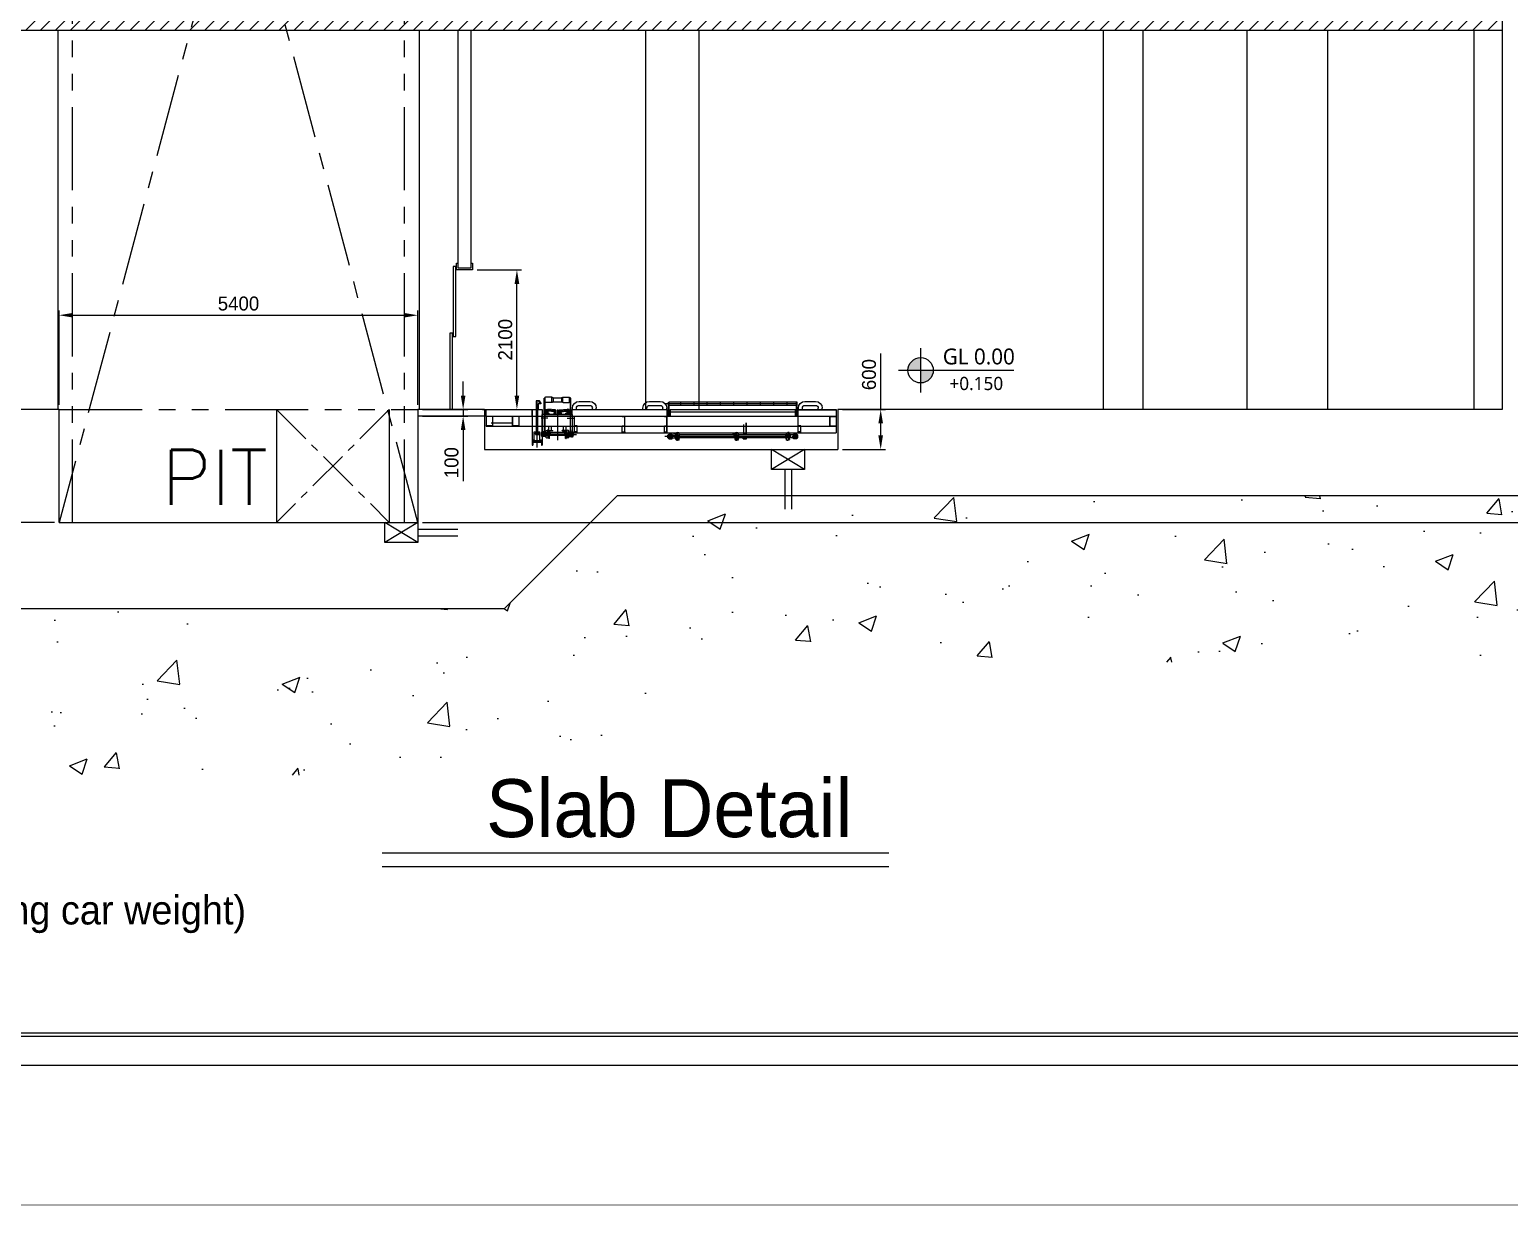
# Model space of a CAD drawing. Header units: millimetres. Extents: x -5 to 1510635, y -6 to 71285.
# Drawn here: x 1038173 to 1060441, y -4 to 17683 of the extents above; entities that cross this region are included whole.
import ezdxf
from ezdxf.enums import TextEntityAlignment as Align

# ---------------------------------------------------------------- set-up
doc = ezdxf.new("R2010")
doc.units = ezdxf.units.MM
doc.header["$LTSCALE"] = 1000
for name, pattern in [('CENTER', [2, 1.25, -0.25, 0.25, -0.25]), ('HIDDEN', [0.375, 0.25, -0.125]), ('PHANTOM', [2.5, 1.25, -0.25, 0.25, -0.25, 0.25, -0.25])]:
    doc.linetypes.add(name, pattern=pattern)
for name, color, linetype in [('1', 1, 'CENTER'), ('3', 3, 'Continuous'), ('A-SYM', 6, 'Continuous'), ('MP-1', 1, 'CENTER'), ('MP-2', 42, 'Continuous'), ('MP-4', 4, 'HIDDEN'), ('MP-5', 5, 'PHANTOM'), ('MP-7', 7, 'Continuous'), ('MP-8', 8, 'Continuous'), ('TEXT', 3, 'Continuous')]:
    doc.layers.add(name, color=color, linetype=linetype)
doc.styles.add('ROMANS', font='ROMANS.shx')
doc.styles.add('맑은고딕', font='malgun.ttf', dxfattribs={"height": 800})
doc.styles.add('울릉도L', font='')
doc.styles.get('울릉도L').set_extended_font_data('HYwulM')
doc.dimstyles.new('MPS2', dxfattribs={"dimscale": 100, "dimtxt": 3, "dimasz": 3, "dimexe": 1, "dimexo": 1, "dimgap": 1, "dimtad": 1, "dimzin": 12, "dimdsep": 46, "dimtxsty": 'Standard', "dimcen": 1, "dimclrd": 1, "dimclre": 1, "dimclrt": 7, "dimazin": 2, "dimtfac": 1, "dimtmove": 0, "dimatfit": 3, "dimfxl": 1, "dimarcsym": 0})

# ---------------------------------------------------------------- blocks, each defined once
blk = doc.blocks.new('Door 2500-2up_2')
at = {"layer": 'MP-2'}
blk.add_lwpolyline([(-258151, -48910), (-258151, -48980), (-258351, -48980), (-258351, -48910), (-258371, -48910), (-258371, -49010), (-258131, -49010), (-258131, -48910), (-258151, -48910)], dxfattribs=at)
for points in [[(-258081, -50010), (-258121, -50010), (-258121, -48960), (-258081, -48960)], [(-258031, -51110), (-258071, -51110), (-258071, -49960), (-258031, -49960)]]:
    blk.add_lwpolyline(points, close=True, dxfattribs=at)
blk = doc.blocks.new('DA16')
at = {"layer": '1', "color": 2, "linetype": 'Continuous'}
for p, q in [((15, 3), (-15, 3)), ((-15, 3), (-15, 0)), ((-13, 14), (-13, 4)), ((10, 21), (-10, 21)), ((10, 16), (-10, 16)), ((-8, 24), (-7, 25)), ((-8, 24), (-8, 21)), ((7, 25), (-7, 25)), ((8, 24), (7, 25)), ((8, 24), (8, 21)), ((13, 14), (13, 4)), ((15, 3), (15, 0))]:
    blk.add_line(p, q, dxfattribs=at)
at = {"layer": '1', "color": 1, "linetype": 'Continuous'}
for p, q in [((-8, 24), (8, 24)), ((-7, 25), (-7, 21)), ((7, 25), (7, 21))]:
    blk.add_line(p, q, dxfattribs=at)
at = {"layer": '1', "color": 2, "linetype": 'Continuous'}
for centre, radius, start, end in [((-10, 11), 4.53, 44.5548, 135.4452), ((-10, 19), 2, 90, 180), ((10, 11), 4.53, 44.5548, 135.4452), ((10, 19), 2, 0, 90)]:
    blk.add_arc(centre, radius, start, end, dxfattribs=at)
blk = doc.blocks.new('D12')
at = {"layer": '1', "color": 2, "linetype": 'Continuous'}
for p, q in [((12, 2), (-12, 2)), ((-12, 2), (-12, 0)), ((-10, 11), (-10, 4)), ((8, 12), (-8, 12)), ((-6, 15), (-5, 16)), ((-6, 15), (-6, 12)), ((5, 16), (-5, 16)), ((6, 15), (5, 16)), ((6, 15), (6, 12)), ((10, 11), (10, 4)), ((12, 2), (12, 0))]:
    blk.add_line(p, q, dxfattribs=at)
at = {"layer": '1', "color": 1, "linetype": 'Continuous'}
for p, q in [((-6, 15), (6, 15)), ((-5, 16), (-5, 12)), ((-5, 11), (-5, 4)), ((5, 16), (5, 12)), ((5, 11), (5, 4))]:
    blk.add_line(p, q, dxfattribs=at)
at = {"layer": '1', "color": 2, "linetype": 'Continuous'}
for centre, radius, start, end in [((-8, 9), 3.75, 46.7367, 133.2633), ((-8, 6), 3.75, 226.7367, 313.2633), ((0, -2), 14.6, 68.426, 111.574), ((0, 17), 14.6, 248.426, 291.574), ((8, 9), 3.75, 46.7367, 133.2633), ((8, 6), 3.75, 226.7367, 313.2633)]:
    blk.add_arc(centre, radius, start, end, dxfattribs=at)
blk = doc.blocks.new('CD-02-S-5200x2300-070616')
at = {"layer": 'MP-2'}
for p, q in [((-3865, 0), (-3865, 22)), ((-3805, 0), (-3805, 22)), ((-3605, 122), (-3765, 122)), ((-3605, 62), (-3765, 62)), ((-3565, 0), (-3565, 22)), ((-3505, 0), (-3505, 22)), ((-3485, -100), (-3485, 110)), ((-3485, 110), (-3475, 110)), ((-3485, 85), (-1505, 85)), ((-3475, 110), (-1560, 110)), ((-3475, -100), (-3475, 110)), ((-3475, 59), (-1560, 59)), ((-1575, 0), (-3460, 0)), ((-3460, -100), (-3460, 0)), ((-3330, 110), (-3330, 59)), ((-3130, 110), (-3130, 59)), ((-2930, 110), (-2930, 59)), ((-2730, 110), (-2730, 59)), ((-2530, 110), (-2530, 59)), ((-2330, 110), (-2330, 59)), ((-2130, 110), (-2130, 59)), ((-1930, 110), (-1930, 59)), ((-1730, 110), (-1730, 59)), ((-1575, 0), (-1575, -100)), ((-1550, 110), (-1560, 110)), ((-1560, -100), (-1560, 110)), ((-1550, -100), (-1550, 110)), ((-100, 0), (-1530, 0)), ((-1525, 0), (-1525, 22)), ((-1465, 0), (-1465, 22)), ((-1265, 122), (-1425, 122)), ((-1265, 62), (-1425, 62)), ((-1225, 0), (-1225, 22)), ((-1165, 0), (-1165, 22)), ((-465, 0), (-465, 22)), ((-405, 0), (-405, 22)), ((-205, 122), (-365, 122)), ((-205, 62), (-365, 62)), ((-165, 0), (-165, 22)), ((-105, 0), (-105, 22)), ((-80, -75), (-80, 170)), ((-70, 170), (-80, 170)), ((-70, 180), (-70, -100)), ((-63, 180), (-70, 180)), ((-63, 110), (-70, 110)), ((-63, 110), (-63, 180)), ((34, 185), (-58, 185)), ((34, 105), (-58, 105)), ((-57, 0), (-57, -55)), ((-57, 0), (-50, 0)), ((-50, -41), (-50, 0)), ((-47, 2), (-48, -20)), ((-47, 2), (-26, 4)), ((-26, 4), (-29, -26)), ((89, -5), (-26, 4)), ((37, 107), (37, 182)), ((52, 176), (39, 184)), ((39, 106), (52, 114)), ((183, 175), (57, 175)), ((57, 175), (57, 115)), ((183, 115), (57, 115)), ((120, 0), (120, -460)), ((151, -5), (266, 4)), ((183, 175), (183, 115)), ((188, 176), (201, 184)), ((201, 106), (188, 114)), ((203, 107), (203, 182)), ((206, 185), (298, 185)), ((206, 105), (298, 105)), ((287, 2), (266, 4)), ((266, 4), (269, -26)), ((287, 2), (288, -20)), ((297, 0), (290, 0)), ((290, -41), (290, 0)), ((297, 0), (297, -55)), ((303, 110), (303, 180)), ((303, 180), (310, 180)), ((303, 110), (310, 110)), ((310, 180), (310, -100)), ((310, 170), (320, 170)), ((320, -75), (320, 170)), ((350, 0), (350, -485)), ((500, 0), (350, 0)), ((368, 99), (392, 130)), ((371, 102), (391, 130)), ((371, 102), (371, 85)), ((371, 85), (409, 85)), ((390, 102), (406, 130)), ((390, 102), (390, 85)), ((391, 130), (441, 130)), ((409, 85), (409, 0)), ((414, -373), (414, 3)), ((425, -471), (425, 135)), ((425, -573), (425, 120)), ((436, -373), (436, 3)), ((441, 130), (441, 0)), ((500, 0), (500, -485)), ((1195, 0), (503, 0)), ((503, -100), (503, 0)), ((1195, -100), (1195, 0)), ((-3505, 0), (-4075, 0)), ((-4075, 0), (-4075, -100)), ((-3505, -3), (-4075, -3)), ((1195, -100), (-4075, -100)), ((-4075, -100), (-4075, -350)), ((-4072, -106), (-4072, -244)), ((-3981, -103), (-4069, -103)), ((-3978, -106), (-3978, -244)), ((-3975, -106), (-3975, -244)), ((-3540, -103), (-3540, -100)), ((-3540, -103), (-3506, -103)), ((-3503, -334), (-3503, -106)), ((-3500, -100), (-3500, 0)), ((-3500, -250), (-3500, -110)), ((-3460, -40), (-1575, -40)), ((-2718, -200), (-2718, -350)), ((-2713, -200), (-2713, -370)), ((-1530, -100), (-1530, 0)), ((-1530, -3), (-100, -3)), ((-1530, -250), (-1530, -110)), ((-1527, -334), (-1527, -106)), ((-1490, -103), (-1524, -103)), ((-1490, -103), (-1490, -100)), ((-895, -250), (-895, -110)), ((-892, -334), (-892, -106)), ((-855, -103), (-889, -103)), ((-855, -103), (-855, -100)), ((-175, -103), (-175, -100)), ((-175, -103), (-141, -103)), ((-138, -334), (-138, -106)), ((-135, -250), (-135, -110)), ((-25, -130), (-126, -130)), ((-108, -100), (-108, -75)), ((-70, -75), (-108, -75)), ((-108, -250), (-108, -100)), ((-100, -100), (-100, 0)), ((-75, -335), (-75, -75)), ((310, -70), (-70, -70)), ((310, -76), (-70, -76)), ((-70, -100), (-70, -250)), ((-67, -55), (-67, -70)), ((-67, -55), (-7, -55)), ((-58, -13), (-57, -3)), ((-50, -14), (-58, -13)), ((-49, -4), (-57, -3)), ((105, -21), (-57, -8)), ((-48, -14), (-50, -14)), ((-47, -4), (-49, -4)), ((-48, -20), (-29, -26)), ((-20, -48), (-44, -48)), ((87, -35), (-29, -26)), ((-17, -55), (-17, -51)), ((-7, -70), (-7, -55)), ((60, -66), (60, -70)), ((87, -63), (63, -63)), ((89, -5), (87, -35)), ((90, -32), (87, -35)), ((92, -8), (89, -5)), ((92, -8), (90, -32)), ((93, -25), (91, -25)), ((94, -15), (92, -15)), ((93, -12), (100, -12)), ((93, -12), (93, -56)), ((101, -26), (93, -25)), ((102, -16), (94, -15)), ((100, -70), (100, -12)), ((101, -26), (102, -16)), ((135, -21), (297, -8)), ((138, -16), (146, -15)), ((139, -26), (138, -16)), ((139, -26), (147, -25)), ((147, -12), (140, -12)), ((140, -70), (140, -12)), ((146, -15), (148, -15)), ((147, -12), (147, -56)), ((147, -25), (149, -25)), ((148, -8), (151, -5)), ((148, -8), (150, -32)), ((150, -32), (153, -35)), ((151, -5), (153, -35)), ((153, -35), (269, -26)), ((153, -63), (177, -63)), ((180, -66), (180, -70)), ((307, -55), (247, -55)), ((247, -70), (247, -55)), ((257, -55), (257, -51)), ((260, -48), (284, -48)), ((265, -130), (366, -130)), ((288, -20), (269, -26)), ((287, -4), (289, -4)), ((288, -14), (290, -14)), ((289, -4), (297, -3)), ((290, -14), (298, -13)), ((298, -13), (297, -3)), ((307, -55), (307, -70)), ((310, -75), (348, -75)), ((310, -100), (310, -250)), ((315, -335), (315, -75)), ((348, -100), (348, -75)), ((348, -250), (348, -100)), ((503, -3), (1195, -3)), ((700, -106), (700, -244)), ((703, -106), (703, -244)), ((706, -103), (794, -103)), ((797, -106), (797, -244)), ((800, -100), (800, -250)), ((1120, -200), (800, -200)), ((1095, -106), (1095, -244)), ((1098, -106), (1098, -244)), ((1101, -103), (1189, -103)), ((1192, -106), (1192, -244)), ((1195, -100), (1195, -250)), ((1195, -250), (-4075, -250)), ((-20, -350), (-4075, -350)), ((-3981, -247), (-4069, -247)), ((-3540, -340), (-3540, -247)), ((-3540, -247), (-3506, -247)), ((-3540, -337), (-3506, -337)), ((-3540, -340), (-3506, -340)), ((-3500, -334), (-3500, -250)), ((-3493, -383), (-3495, -385)), ((-3495, -426), (-3495, -385)), ((-3493, -428), (-3495, -426)), ((-3493, -383), (-3493, -428)), ((-3493, -383), (-3481, -383)), ((-3493, -428), (-3481, -428)), ((-3483, -398), (-3427, -398)), ((-3427, -412), (-3483, -412)), ((-3481, -440), (-3481, -370)), ((-3481, -370), (-3431, -370)), ((-3481, -383), (-3431, -383)), ((-3481, -428), (-3431, -428)), ((-3481, -440), (-3431, -440)), ((-3431, -440), (-3431, -370)), ((-3431, -383), (-3373, -383)), ((-3431, -428), (-3373, -428)), ((-3415, -354), (-3415, -350)), ((-3411, -358), (-3382, -358)), ((-3386, -415), (-3386, -395)), ((-3385, -392), (-3376, -392)), ((-3385, -398), (-3376, -398)), ((-3385, -412), (-3376, -412)), ((-3385, -418), (-3376, -418)), ((-3381, -405), (-1498, -405)), ((-3376, -390), (-3373, -390)), ((-3376, -420), (-3376, -390)), ((-3376, -420), (-3373, -420)), ((-3373, -446), (-3373, -367)), ((-3373, -383), (-3316, -383)), ((-3373, -428), (-3316, -428)), ((-3365, -348), (-3347, -348)), ((-3365, -463), (-3365, -348)), ((-3350, -390), (-3350, -362)), ((-3350, -385), (-3349, -385)), ((-3350, -420), (-3350, -448)), ((-3350, -425), (-3349, -425)), ((-3330, -349), (-3347, -348)), ((-3347, -423), (-3347, -387)), ((-3325, -456), (-3325, -354)), ((-3325, -372), (-3318, -372)), ((-3325, -438), (-3318, -438)), ((-3316, -374), (-3318, -372)), ((-3318, -438), (-3316, -436)), ((-3316, -436), (-3316, -374)), ((-3316, -383), (-2609, -383)), ((-3316, -428), (-2609, -428)), ((-2674, -370), (-2724, -370)), ((-2724, -383), (-2724, -370)), ((-2724, -440), (-2724, -428)), ((-2674, -440), (-2724, -440)), ((-2718, -350), (-2718, -370)), ((-2680, -224), (-2680, -350)), ((-2680, -350), (-2680, -370)), ((-2674, -383), (-2674, -370)), ((-2674, -440), (-2674, -428)), ((-2609, -374), (-2607, -372)), ((-2609, -436), (-2609, -374)), ((-2552, -383), (-2609, -383)), ((-2552, -428), (-2609, -428)), ((-2607, -438), (-2609, -436)), ((-2600, -372), (-2607, -372)), ((-2600, -438), (-2607, -438)), ((-2600, -456), (-2600, -354)), ((-2595, -349), (-2578, -348)), ((-2560, -348), (-2578, -348)), ((-2578, -423), (-2578, -387)), ((-2575, -385), (-2576, -385)), ((-2575, -425), (-2576, -425)), ((-2575, -390), (-2575, -362)), ((-2575, -420), (-2575, -448)), ((-2560, -463), (-2560, -348)), ((-2510, -350), (-2560, -350)), ((-2549, -397), (-2557, -397)), ((-2549, -413), (-2557, -413)), ((-2552, -446), (-2552, -369)), ((-2552, -383), (-1719, -383)), ((-2549, -390), (-2552, -390)), ((-2549, -420), (-2552, -420)), ((-2552, -428), (-1719, -428)), ((-2549, -420), (-2549, -390)), ((-2540, -392), (-2549, -392)), ((-2540, -398), (-2549, -398)), ((-2540, -412), (-2549, -412)), ((-2540, -418), (-2549, -418)), ((-2514, -358), (-2541, -358)), ((-2539, -415), (-2539, -395)), ((-2510, -354), (-2510, -350)), ((-1719, -374), (-1717, -372)), ((-1719, -436), (-1719, -374)), ((-1662, -383), (-1719, -383)), ((-1662, -428), (-1719, -428)), ((-1717, -438), (-1719, -436)), ((-1710, -372), (-1717, -372)), ((-1710, -438), (-1717, -438)), ((-1710, -456), (-1710, -354)), ((-1705, -349), (-1688, -348)), ((-1670, -348), (-1688, -348)), ((-1688, -423), (-1688, -387)), ((-1685, -385), (-1686, -385)), ((-1685, -425), (-1686, -425)), ((-1685, -390), (-1685, -362)), ((-1685, -420), (-1685, -448)), ((-1670, -463), (-1670, -348)), ((-1620, -350), (-1670, -350)), ((-1659, -397), (-1667, -397)), ((-1659, -413), (-1667, -413)), ((-1662, -446), (-1662, -369)), ((-1604, -383), (-1662, -383)), ((-1659, -390), (-1662, -390)), ((-1659, -420), (-1662, -420)), ((-1604, -428), (-1662, -428)), ((-1659, -420), (-1659, -390)), ((-1650, -392), (-1659, -392)), ((-1650, -398), (-1659, -398)), ((-1650, -412), (-1659, -412)), ((-1650, -418), (-1659, -418)), ((-1624, -358), (-1651, -358)), ((-1649, -415), (-1649, -395)), ((-1620, -354), (-1620, -350)), ((-1552, -398), (-1608, -398)), ((-1608, -412), (-1552, -412)), ((-1604, -440), (-1604, -370)), ((-1554, -370), (-1604, -370)), ((-1554, -383), (-1604, -383)), ((-1554, -428), (-1604, -428)), ((-1554, -440), (-1604, -440)), ((-1598, -350), (-1598, -370)), ((-1560, -350), (-1560, -370)), ((-1554, -440), (-1554, -370)), ((-1542, -383), (-1554, -383)), ((-1542, -428), (-1554, -428)), ((-1542, -383), (-1542, -428)), ((-1542, -383), (-1540, -385)), ((-1542, -428), (-1540, -426)), ((-1540, -426), (-1540, -385)), ((-1530, -334), (-1530, -250)), ((-1490, -247), (-1524, -247)), ((-1490, -337), (-1524, -337)), ((-1490, -340), (-1524, -340)), ((-1490, -340), (-1490, -247)), ((-895, -334), (-895, -250)), ((-855, -247), (-889, -247)), ((-855, -337), (-889, -337)), ((-855, -340), (-889, -340)), ((-855, -340), (-855, -247)), ((-175, -340), (-175, -247)), ((-175, -247), (-141, -247)), ((-175, -337), (-141, -337)), ((-175, -340), (-141, -340)), ((-66, -374), (-169, -374)), ((-135, -334), (-135, -250)), ((-128, -370), (366, -370)), ((-120, -349), (-118, -348)), ((-120, -390), (-120, -349)), ((-120, -390), (-118, -392)), ((-118, -348), (-118, -392)), ((-118, -348), (-114, -348)), ((-118, -392), (-114, -392)), ((-114, -405), (-114, -335)), ((-64, -335), (-114, -335)), ((-114, -348), (-64, -348)), ((-114, -392), (-64, -392)), ((-64, -405), (-114, -405)), ((-108, -335), (-108, -250)), ((-108, -363), (-72, -363)), ((-72, -377), (-108, -377)), ((-95, -307), (-95, -422)), ((-53, -349), (-73, -349)), ((-51, -399), (-73, -399)), ((-70, -250), (-70, -335)), ((-64, -405), (-64, -335)), ((-64, -348), (-59, -348)), ((-64, -392), (-59, -392)), ((-63, -341), (-63, -411)), ((-59, -339), (-57, -337)), ((-59, -401), (-59, -339)), ((-59, -392), (-2, -392)), ((-57, -403), (-59, -401)), ((-50, -337), (-57, -337)), ((-50, -403), (-57, -403)), ((-50, -421), (-50, -319)), ((-45, -314), (-28, -312)), ((-45, -426), (-28, -428)), ((-10, -312), (-28, -312)), ((-28, -388), (-28, -352)), ((-10, -428), (-28, -428)), ((-25, -350), (-26, -350)), ((-25, -390), (-26, -390)), ((-25, -355), (-25, -327)), ((-25, -385), (-25, -413)), ((-12, -348), (252, -348)), ((-12, -392), (252, -392)), ((-10, -435), (-10, -250)), ((-10, -315), (50, -315)), ((-6, -435), (-10, -435)), ((1, -362), (-7, -362)), ((1, -378), (-7, -378)), ((-2, -431), (-2, -334)), ((1, -355), (-2, -355)), ((1, -385), (-2, -385)), ((1, -385), (1, -355)), ((10, -357), (1, -357)), ((10, -363), (1, -363)), ((10, -377), (1, -377)), ((10, -383), (1, -383)), ((46, -323), (9, -323)), ((11, -380), (11, -360)), ((30, -315), (30, -250)), ((50, -319), (50, -315)), ((190, -319), (190, -315)), ((250, -315), (190, -315)), ((194, -323), (231, -323)), ((210, -315), (210, -250)), ((229, -380), (229, -360)), ((230, -357), (239, -357)), ((230, -363), (239, -363)), ((230, -377), (239, -377)), ((230, -383), (239, -383)), ((239, -355), (242, -355)), ((239, -385), (239, -355)), ((239, -362), (247, -362)), ((239, -378), (247, -378)), ((239, -385), (242, -385)), ((242, -431), (242, -334)), ((299, -348), (242, -348)), ((299, -392), (242, -392)), ((246, -435), (250, -435)), ((250, -435), (250, -250)), ((250, -312), (268, -312)), ((250, -428), (268, -428)), ((265, -355), (265, -327)), ((265, -350), (266, -350)), ((265, -385), (265, -413)), ((265, -390), (266, -390)), ((285, -314), (268, -312)), ((268, -388), (268, -352)), ((285, -426), (268, -428)), ((290, -421), (290, -319)), ((290, -337), (297, -337)), ((290, -403), (297, -403)), ((299, -339), (297, -337)), ((297, -403), (299, -401)), ((299, -401), (299, -339)), ((304, -348), (299, -348)), ((304, -392), (299, -392)), ((304, -405), (304, -335)), ((304, -335), (354, -335)), ((354, -348), (304, -348)), ((354, -392), (304, -392)), ((304, -405), (354, -405)), ((310, -250), (310, -335)), ((348, -363), (312, -363)), ((312, -377), (348, -377)), ((348, -335), (348, -250)), ((354, -405), (354, -335)), ((358, -348), (354, -348)), ((358, -392), (354, -392)), ((358, -348), (358, -392)), ((360, -349), (358, -348)), ((360, -390), (358, -392)), ((360, -390), (360, -349)), ((383, -465), (383, -335)), ((414, -335), (383, -335)), ((462, -360), (389, -360)), ((399, -345), (399, -375)), ((414, -345), (399, -345)), ((414, -354), (399, -354)), ((414, -366), (399, -366)), ((452, -375), (399, -375)), ((414, -345), (414, -375)), ((414, -354), (436, -354)), ((414, -363), (436, -363)), ((414, -366), (436, -366)), ((414, -373), (436, -373)), ((468, -335), (436, -335)), ((452, -345), (436, -345)), ((437, -345), (437, -375)), ((452, -354), (437, -354)), ((452, -366), (437, -366)), ((452, -345), (452, -375)), ((468, -465), (468, -335)), ((706, -247), (794, -247)), ((706, -247), (794, -247)), ((1101, -247), (1189, -247)), ((-3369, -450), (-3365, -450)), ((-3365, -463), (-3347, -463)), ((-3330, -461), (-3347, -463)), ((-2595, -461), (-2578, -463)), ((-2560, -463), (-2578, -463)), ((-2556, -450), (-2560, -450)), ((-1705, -461), (-1688, -463)), ((-1670, -463), (-1688, -463)), ((-1666, -450), (-1670, -450)), ((500, -485), (350, -485)), ((350, -485), (350, -535)), ((360, -535), (350, -535)), ((359, -458), (357, -460)), ((357, -485), (357, -460)), ((493, -475), (357, -475)), ((383, -458), (359, -458)), ((360, -497), (360, -535)), ((364, -458), (364, -485)), ((364, -485), (364, -491)), ((366, -485), (366, -491)), ((484, -491), (366, -491)), ((372, -453), (372, -496)), ((378, -485), (378, -491)), ((380, -485), (380, -491)), ((381, -458), (381, -485)), ((468, -465), (383, -465)), ((491, -458), (468, -458)), ((470, -458), (470, -485)), ((470, -485), (470, -491)), ((472, -485), (472, -491)), ((478, -453), (478, -496)), ((484, -485), (484, -491)), ((486, -485), (486, -491)), ((487, -458), (487, -485)), ((490, -497), (490, -535)), ((500, -535), (490, -535)), ((491, -458), (493, -460)), ((493, -485), (493, -460)), ((500, -485), (500, -535))]:
    blk.add_line(p, q, dxfattribs=at)
for centre, radius, start, end in [((-3765, 22), 100, 90, 180), ((-3765, 22), 40, 90, 180), ((-3605, 22), 100, 0, 90), ((-3605, 22), 40, 0, 90), ((-1425, 22), 100, 90, 180), ((-1425, 22), 40, 90, 180), ((-1265, 22), 100, 0, 90), ((-1265, 22), 40, 0, 90), ((-365, 22), 100, 90, 180), ((-365, 22), 40, 90, 180), ((-205, 22), 100, 0, 90), ((-205, 22), 40, 0, 90), ((-58, 180), 5, 90, 180), ((-58, 110), 5, 180, 270), ((34, 175), 10, 60, 90), ((34, 115), 10, 270, 300), ((57, 185), 10, 240, 270), ((57, 105), 10, 90, 120), ((183, 185), 10, 270, 300), ((183, 105), 10, 60, 90), ((206, 175), 10, 90, 120), ((206, 115), 10, 240, 270), ((298, 180), 5, 0, 90), ((298, 110), 5, 270, 0), ((-4069, -106), 6, 90, 180), ((-4069, -106), 3, 90, 180), ((-3981, -106), 6, 0, 90), ((-3981, -106), 3, 0, 90), ((-3506, -106), 6, 0, 90), ((-3506, -106), 3, 0, 90), ((-1524, -106), 6, 90, 180), ((-1524, -106), 3, 90, 180), ((-889, -106), 6, 90, 180), ((-889, -106), 3, 90, 180), ((-141, -106), 6, 0, 90), ((-141, -106), 3, 0, 90), ((-44, -41), 6.5, 180, 270), ((-20, -51), 3, 360, 90), ((63, -66), 3, 90, 180), ((87, -56), 6.5, 270, 0), ((153, -56), 6.5, 180, 270), ((177, -66), 3, 0, 90), ((260, -51), 3, 90, 180), ((284, -41), 6.5, 270, 0), ((706, -106), 6, 90, 180), ((706, -106), 3, 90, 180), ((794, -106), 6, 0, 90), ((794, -106), 3, 0, 90), ((1101, -106), 6, 90, 180), ((1101, -106), 3, 90, 180), ((1189, -106), 6, 0, 90), ((1189, -106), 3, 0, 90), ((-4069, -244), 6, 180, 270), ((-4069, -244), 3, 180, 270), ((-3981, -244), 6, 270, 0), ((-3981, -244), 3, 270, 0), ((-3506, -244), 3, 270, 0), ((-3506, -334), 6, 270, 0), ((-3506, -334), 3, 270, 0), ((-3483, -405), 7, 90, 270), ((-3427, -405), 7, 270, 90), ((-3411, -354), 4, 180, 270), ((-3381, -395), 4.53, 134.5548, 225.4452), ((-3368, -405), 18.3, 157.851, 202.149), ((-3381, -415), 4.53, 134.5548, 225.4452), ((-3382, -367), 9, 0, 90), ((-3345, -362), 5, 114.3328, 180), ((-3345, -390), 5, 180, 210.1807), ((-3345, -420), 5, 149.8193, 180), ((-3349, -387), 2, 0, 90), ((-3349, -423), 2, 270, 360), ((-3330, -354), 5, 0, 85), ((-2595, -354), 5, 95, 180), ((-2580, -362), 5, 0, 65.6672), ((-2576, -387), 2, 90, 180), ((-2576, -423), 2, 180, 270), ((-2580, -390), 5, 329.8193, 0), ((-2580, -420), 5, 0, 30.1807), ((-2541, -369), 11, 90, 180), ((-2544, -395), 4.53, 314.5548, 45.4452), ((-2557, -405), 18.3, 337.851, 22.149), ((-2544, -415), 4.53, 314.5548, 45.4452), ((-2514, -354), 4, 270, 360), ((-1705, -354), 5, 95, 180), ((-1690, -362), 5, 0, 65.6672), ((-1686, -387), 2, 90, 180), ((-1686, -423), 2, 180, 270), ((-1690, -390), 5, 329.8193, 0), ((-1690, -420), 5, 0, 30.1807), ((-1651, -369), 11, 90, 180), ((-1654, -395), 4.53, 314.5548, 45.4452), ((-1667, -405), 18.3, 337.851, 22.149), ((-1654, -415), 4.53, 314.5548, 45.4452), ((-1624, -354), 4, 270, 360), ((-1608, -405), 7, 90, 270), ((-1552, -405), 7, 270, 90), ((-1524, -334), 6, 180, 270), ((-1524, -244), 3, 180, 270), ((-1524, -334), 3, 180, 270), ((-889, -334), 6, 180, 270), ((-889, -244), 3, 180, 270), ((-889, -334), 3, 180, 270), ((-141, -244), 3, 270, 0), ((-141, -334), 6, 270, 0), ((-141, -334), 3, 270, 0), ((-108, -370), 7, 90, 270), ((-72, -370), 7, 270, 90), ((-45, -319), 5, 95, 180), ((-45, -421), 5, 180, 265), ((-30, -327), 5, 0, 65.6672), ((-26, -352), 2, 90, 180), ((-26, -388), 2, 180, 270), ((-30, -413), 5, 294.3328, 0), ((-30, -355), 5, 329.8193, 0), ((-30, -385), 5, 0, 30.1807), ((-6, -431), 4, 270, 360), ((9, -334), 11, 90, 180), ((6, -360), 4.53, 314.5548, 45.4452), ((-7, -370), 18.3, 337.8509, 22.1491), ((6, -380), 4.53, 314.5548, 45.4452), ((46, -319), 4, 270, 360), ((194, -319), 4, 180, 270), ((234, -360), 4.53, 134.5548, 225.4452), ((247, -370), 18.3, 157.851, 202.1491), ((234, -380), 4.53, 134.5548, 225.4452), ((231, -334), 11, 0, 90), ((246, -431), 4, 180, 270), ((270, -327), 5, 114.3328, 180), ((270, -355), 5, 180, 210.1807), ((270, -385), 5, 149.8193, 180), ((270, -413), 5, 180, 245.6672), ((266, -352), 2, 0, 90), ((266, -388), 2, 270, 360), ((285, -319), 5, 0, 85), ((285, -421), 5, 275, 360), ((312, -370), 7, 90, 270), ((348, -370), 7, 270, 90), ((706, -244), 6, 180, 270), ((706, -244), 6, 180, 270), ((706, -244), 3, 180, 270), ((706, -244), 3, 180, 270), ((794, -244), 6, 270, 0), ((794, -244), 3, 270, 0), ((794, -244), 6, 270, 0), ((794, -244), 3, 270, 0), ((1101, -244), 6, 180, 270), ((1101, -244), 3, 180, 270), ((1189, -244), 6, 270, 0), ((1189, -244), 3, 270, 0), ((-3369, -446), 4, 180, 270), ((-3345, -448), 5, 180, 245.6672), ((-3330, -456), 5, 275, 360), ((-2595, -456), 5, 180, 265), ((-2580, -448), 5, 294.3328, 0), ((-2556, -446), 4, 270, 360), ((-1705, -456), 5, 180, 265), ((-1690, -448), 5, 294.3328, 0), ((-1666, -446), 4, 270, 360), ((366, -497), 6, 90, 180), ((484, -497), 6, 0, 90)]:
    blk.add_arc(centre, radius, start, end, dxfattribs=at)
at = {"layer": 'MP-8'}
for p, q in [((1220, 0), (1220, -600)), ((-4100, 0), (-4100, -600)), ((1220, -600), (-4100, -600))]:
    blk.add_line(p, q, dxfattribs=at)
at = {"layer": 'MP-2', "xscale": -1}
for p in [(-36, -48), (76, -63)]:
    blk.add_blockref('D12', p, dxfattribs=at)
at = {"layer": 'MP-2'}
for p in [(164, -63), (276, -48)]:
    blk.add_blockref('D12', p, dxfattribs=at)
at = {"layer": 'MP-2', "xscale": -1, "rotation": 270.0000026813829}
for p in [(-3347, -405), (268, -370)]:
    blk.add_blockref('DA16', p, dxfattribs=at)
at = {"layer": 'MP-2', "rotation": 89.99999731861715}
for p in [(-2578, -405), (-1688, -405), (-28, -370)]:
    blk.add_blockref('DA16', p, dxfattribs=at)
blk = doc.blocks.new('*D474')
at = {"layer": 'DEFPOINTS', "color": 0, "linetype": 'ByBlock', "transparency": 16777216}
for p in [(1029491, 11818), (1031291, 11818, 0), (1038616, 10268, 0)]:
    blk.add_point(p, dxfattribs=at)
at = {"layer": 'MP-8', "color": 1, "linetype": 'ByBlock', "lineweight": -2, "transparency": 16777216}
for p, q in [((1031221, 11818), (1029421, 11818)), ((1029491, 10478), (1029491, 11608)), ((1038546, 10268), (1029421, 10268))]:
    blk.add_line(p, q, dxfattribs=at)
at = {"layer": 'MP-8', "color": 1, "linetype": 'ByBlock', "transparency": 16777216}
for points in [[(1029456, 11608), (1029526, 11608), (1029491, 11818)], [(1029456, 10478), (1029526, 10478), (1029491, 10268)]]:
    blk.add_solid(points, dxfattribs=at)
at = {"layer": 'MP-8', "color": 7, "linetype": 'ByBlock', "transparency": 16777216, "insert": (1029316, 11043), "char_height": 210, "attachment_point": 5, "rotation": 90}
blk.add_mtext('1550', dxfattribs=at)
blk = doc.blocks.new('*D464')
at = {"layer": 'DEFPOINTS', "color": 0, "linetype": 'ByBlock', "transparency": 16777216}
for p in [(1044016, 13386), (1038616, 11968, 0), (1044016, 11968, 0)]:
    blk.add_point(p, dxfattribs=at)
at = {"layer": 'MP-8', "color": 1, "linetype": 'ByBlock', "lineweight": -2, "transparency": 16777216}
for p, q in [((1038616, 12038), (1038616, 13456)), ((1038826, 13386), (1043806, 13386)), ((1044016, 12038), (1044016, 13456))]:
    blk.add_line(p, q, dxfattribs=at)
at = {"layer": 'MP-8', "color": 1, "linetype": 'ByBlock', "transparency": 16777216}
for points in [[(1038826, 13421), (1038826, 13351), (1038616, 13386)], [(1043806, 13421), (1043806, 13351), (1044016, 13386)]]:
    blk.add_solid(points, dxfattribs=at)
at = {"layer": 'MP-8', "color": 7, "linetype": 'ByBlock', "transparency": 16777216, "insert": (1041316, 13561), "char_height": 210, "attachment_point": 5}
blk.add_mtext('5400', dxfattribs=at)
blk = doc.blocks.new('1223333333')
at = {"layer": 'A-SYM'}
h = blk.add_hatch(color=256, dxfattribs=at)
h.paths.add_polyline_path([(-984, 0), (-984, 96, 0.414214), (-1080, 0)])
h.paths.add_polyline_path([(-888, 0), (-984, 0), (-984, -96, 0.414214)])
blk.add_line((-984, 168), (-984, -168), dxfattribs=at)
blk.add_lwpolyline([(-1152, 0), (-298, 0), (-277, 0)], dxfattribs=at)
blk.add_circle((-984, 0), 96, dxfattribs=at)
blk = doc.blocks.new('*D465')
at = {"layer": 'DEFPOINTS', "color": 0, "linetype": 'ByBlock', "transparency": 16777216}
for p in [(1044836, 14068), (1045506, 14068), (1044916, 11968, 0)]:
    blk.add_point(p, dxfattribs=at)
at = {"layer": 'MP-8', "color": 1, "linetype": 'ByBlock', "lineweight": -2, "transparency": 16777216}
for p, q in [((1044906, 14068), (1045576, 14068)), ((1045506, 12178), (1045506, 13858)), ((1044986, 11968), (1045576, 11968))]:
    blk.add_line(p, q, dxfattribs=at)
at = {"layer": 'MP-8', "color": 1, "linetype": 'ByBlock', "transparency": 16777216}
for points in [[(1045471, 13858), (1045541, 13858), (1045506, 14068)], [(1045471, 12178), (1045541, 12178), (1045506, 11968)]]:
    blk.add_solid(points, dxfattribs=at)
at = {"layer": 'MP-8', "color": 7, "linetype": 'ByBlock', "transparency": 16777216, "insert": (1045331, 13018), "char_height": 210, "attachment_point": 5, "rotation": 90}
blk.add_mtext('2100', dxfattribs=at)
blk = doc.blocks.new('*D467')
at = {"layer": 'DEFPOINTS', "color": 0, "linetype": 'ByBlock', "transparency": 16777216}
for p in [(1050336, 11968, 0), (1050980, 11968), (1050336, 11368)]:
    blk.add_point(p, dxfattribs=at)
at = {"layer": 'MP-8', "color": 1, "linetype": 'ByBlock', "lineweight": -2, "transparency": 16777216}
for p, q in [((1050980, 11968), (1050980, 12808)), ((1050406, 11968), (1051050, 11968)), ((1050980, 11578), (1050980, 11758)), ((1050406, 11368), (1051050, 11368))]:
    blk.add_line(p, q, dxfattribs=at)
at = {"layer": 'MP-8', "color": 1, "linetype": 'ByBlock', "transparency": 16777216}
for points in [[(1050945, 11758), (1051015, 11758), (1050980, 11968)], [(1050945, 11578), (1051015, 11578), (1050980, 11368)]]:
    blk.add_solid(points, dxfattribs=at)
at = {"layer": 'MP-8', "color": 7, "linetype": 'ByBlock', "transparency": 16777216, "insert": (1050805, 12493), "char_height": 210, "attachment_point": 5, "rotation": 90}
blk.add_mtext('600', dxfattribs=at)
blk = doc.blocks.new('*D468')
at = {"layer": 'DEFPOINTS', "color": 0, "linetype": 'ByBlock', "transparency": 16777216}
for p in [(1044016, 11968, 0), (1044016, 11868, 0), (1044697, 11868)]:
    blk.add_point(p, dxfattribs=at)
at = {"layer": 'MP-8', "color": 1, "linetype": 'ByBlock', "lineweight": -2, "transparency": 16777216}
for p, q in [((1044697, 12178), (1044697, 12388)), ((1044086, 11968), (1044767, 11968)), ((1044086, 11868), (1044767, 11868)), ((1044697, 11968), (1044697, 11868)), ((1044697, 11658), (1044697, 10888))]:
    blk.add_line(p, q, dxfattribs=at)
at = {"layer": 'MP-8', "color": 1, "linetype": 'ByBlock', "transparency": 16777216}
for points in [[(1044662, 12178), (1044732, 12178), (1044697, 11968)], [(1044662, 11658), (1044732, 11658), (1044697, 11868)]]:
    blk.add_solid(points, dxfattribs=at)
at = {"layer": 'MP-8', "color": 7, "linetype": 'ByBlock', "transparency": 16777216, "insert": (1044522, 11168), "char_height": 210, "attachment_point": 5, "rotation": 90}
blk.add_mtext('100', dxfattribs=at)
blk = doc.blocks.new('*D486')
at = {"layer": 'DEFPOINTS', "color": 0, "linetype": 'ByBlock', "transparency": 16777216}
for p in [(1064781, 11968, 0), (1068996, 11968), (1044016, 10268, 0)]:
    blk.add_point(p, dxfattribs=at)
at = {"layer": 'MP-8', "color": 1, "linetype": 'ByBlock', "lineweight": -2, "transparency": 16777216}
for p, q in [((1064851, 11968), (1069066, 11968)), ((1068996, 10478), (1068996, 11758)), ((1044086, 10268), (1069066, 10268))]:
    blk.add_line(p, q, dxfattribs=at)
at = {"layer": 'MP-8', "color": 1, "linetype": 'ByBlock', "transparency": 16777216}
for points in [[(1068961, 11758), (1069031, 11758), (1068996, 11968)], [(1068961, 10478), (1069031, 10478), (1068996, 10268)]]:
    blk.add_solid(points, dxfattribs=at)
at = {"layer": 'MP-8', "color": 7, "linetype": 'ByBlock', "transparency": 16777216, "insert": (1068821, 11118), "char_height": 210, "attachment_point": 5, "rotation": 90}
blk.add_mtext('1700', dxfattribs=at)
blk = doc.blocks.new('*D485')
at = {"layer": 'DEFPOINTS', "color": 0, "linetype": 'ByBlock', "transparency": 16777216}
for p in [(1060781, 30818, 0), (1044016, 10268, 0), (1069677, 10268)]:
    blk.add_point(p, dxfattribs=at)
at = {"layer": 'MP-8', "color": 1, "linetype": 'ByBlock', "lineweight": -2, "transparency": 16777216}
for p, q in [((1060851, 30818), (1069747, 30818)), ((1069677, 30608), (1069677, 10478)), ((1044086, 10268), (1069747, 10268))]:
    blk.add_line(p, q, dxfattribs=at)
at = {"layer": 'MP-8', "color": 1, "linetype": 'ByBlock', "transparency": 16777216}
for points in [[(1069642, 30608), (1069712, 30608), (1069677, 30818)], [(1069642, 10478), (1069712, 10478), (1069677, 10268)]]:
    blk.add_solid(points, dxfattribs=at)
at = {"layer": 'MP-8', "color": 7, "linetype": 'ByBlock', "transparency": 16777216, "insert": (1069502, 20543), "char_height": 210, "attachment_point": 5, "rotation": 90}
blk.add_mtext('20550', dxfattribs=at)
blk = doc.blocks.new('*D490')
at = {"layer": 'DEFPOINTS', "color": 0, "linetype": 'ByBlock', "transparency": 16777216}
for p in [(1043816, 30518), (1038816, 30018, 0), (1043816, 30018), (1042630, 29333), (1043816, 10568)]:
    blk.add_point(p, dxfattribs=at)
at = {"layer": 'MP-8', "color": 1, "linetype": 'ByBlock', "lineweight": -2, "transparency": 16777216}
blk.add_arc((1043816, 30018), 1369, 188.8003, 261.1997, dxfattribs=at)
at = {"layer": 'MP-8', "color": 1, "linetype": 'ByBlock', "transparency": 16777216}
for points in [[(1042428, 29806), (1042498, 29811), (1042447, 30018)], [(1043609, 28700), (1043604, 28630), (1043816, 28649)]]:
    blk.add_solid(points, dxfattribs=at)
at = {"layer": 'MP-8', "color": 7, "linetype": 'ByBlock', "transparency": 16777216, "insert": (1042972, 29174), "char_height": 210, "attachment_point": 5, "rotation": 315}
blk.add_mtext('90°', dxfattribs=at)
blk = doc.blocks.new('*D491')
at = {"layer": 'DEFPOINTS', "color": 0, "linetype": 'ByBlock', "transparency": 16777216}
for p in [(1038816, 30518, 0), (1038816, 30018, 0), (1043816, 30018, 0), (1040003, 29332), (1038816, 10268, 0)]:
    blk.add_point(p, dxfattribs=at)
at = {"layer": 'MP-8', "color": 1, "linetype": 'ByBlock', "lineweight": -2, "transparency": 16777216}
blk.add_arc((1038816, 30018), 1371, 278.7832, 351.2168, dxfattribs=at)
at = {"layer": 'MP-8', "color": 1, "linetype": 'ByBlock', "transparency": 16777216}
for points in [[(1040136, 29811), (1040206, 29806), (1040187, 30018)], [(1039028, 28628), (1039022, 28697), (1038816, 28646)]]:
    blk.add_solid(points, dxfattribs=at)
at = {"layer": 'MP-8', "color": 7, "linetype": 'ByBlock', "transparency": 16777216, "insert": (1039658, 29168), "char_height": 210, "attachment_point": 5, "rotation": 44.7726}
blk.add_mtext('90°', dxfattribs=at)

msp = doc.modelspace()

# ---------------------------------------------------------------- hatches: boundary and pattern name
at = {"layer": 'MP-8', "linetype": 'ByBlock'}
h = msp.add_hatch(dxfattribs=at)
h.set_pattern_fill('ANSI31', color=256, scale=50, style=0)
h.set_pattern_definition([(45, (110875.29, -306093.01), (-112.253202, 112.253202), [])])
edge = h.paths.add_edge_path()
edge.add_line((1060330.859, 18267.644), (1060330.859, 17667.644))
edge.add_line((1060330.859, 17667.644), (1031741.111, 17667.644))
edge.add_line((1031741.111, 17667.644), (1031741.111, 17967.644))
edge.add_line((1031741.111, 17967.644), (1044815.723, 17967.644))
edge.add_line((1044815.723, 17967.644), (1044815.723, 18267.644))
edge.add_line((1044815.723, 18267.644), (1060330.859, 18267.644))
edge.add_line((1060330.859, 18267.644), (1060330.859, 17667.644))
h = msp.add_hatch(dxfattribs=at)
h.set_pattern_fill('AR-CONC', color=256, scale=15, style=0)
h.set_pattern_definition([(50, (112243.1, -185805.7), (2732.77, -239.0863), [285.75, -3143.25]), (355, (112243.1, -185805.7), (-528.642, 2865.85), [228.6, -2514.6]), (100.451, (112471, -185825.7), (2204.1375, 2626.75), [242.85, -2671.35]), (46.1842, (112243, -185043.7), (4066.186, -630.635), [428.625, -4714.875]), (96.6356, (112582, -185096.3), (3561.064, 3711.383), [364.275, -4007.025]), (351.184, (112243, -185043.7), (3561.07, 3711.377), [342.9, -3771.9]), (21, (112624.1, -185234.2), (2274.223, -1533.983), [285.75, -3143.25]), (326, (112624.1, -185234.2), (927.0304, 2762.8195), [228.6, -2514.6]), (71.4514, (112813.7, -185362), (3201.2474, 1228.843), [242.85, -2671.35]), (37.5, (112243.1, -185805.7), (46.329, 1268.3256), [0, -2484.12, 0, -2552.7, 0, -2524.125]), (7.5, (112243.1, -185805.7), (1002.295, 1502.7086), [0, -1455.42, 0, -2426.97, 0, -962.025]), (327.5, (111393.5, -185805.7), (2033.8589, -85.9312), [0, -952.5, 0, -2971.8, 0, -3943.35]), (317.5, (111012.5, -185805.7), (2221.9377, 381.3974), [0, -1238.25, 0, -1973.58, 0, -2800.35])])
h.paths.add_polyline_path([(1063280.859, 11817.644), (1060780.859, 11817.644), (1060780.859, 10667.644), (1047015.723, 10667.644), (1045315.723, 8967.644), (1037315.723, 8967.644), (1035615.723, 10667.644), (1031291.111, 10667.644), (1031291.111, 11817.644), (1028791.111, 11817.644), (1028791.111, 8167.644), (1034580.189, 8167.644), (1036280.189, 6467.644), (1046351.257, 6467.644), (1048051.257, 8167.644), (1063280.859, 8167.644)])

# ---------------------------------------------------------------- linework, layer by layer
at = {"layer": '1'}
for p, q in [((1044016.017, 30517.644, 0), (1038616.017, 10267.644, 0)), ((1044016.017, 10267.644, 0), (1038616.017, 30517.644, 0))]:
    msp.add_line(p, q, dxfattribs=at)
at = {"layer": '1', "ltscale": 0.5}
for p, q in [((1043586.017, 11967.644, 0), (1041886.017, 10267.644, 0)), ((1041886.017, 11967.644, 0), (1043586.017, 10267.644, 0))]:
    msp.add_line(p, q, dxfattribs=at)
at = {"layer": '3'}
for p, q in [((1043476.123, 5297.89), (1051100.637, 5297.89)), ((1043476.123, 5093.401), (1051100.637, 5093.401))]:
    msp.add_line(p, q, dxfattribs=at)
at = {"layer": 'MP-1', "linetype": 'ByBlock'}
for p, q in [((1049836.017, 11367.644, 0), (1049336.017, 11067.644, 0)), ((1049836.017, 11067.644, 0), (1049336.017, 11367.644, 0)), ((1044016.017, 10267.644, 0), (1043516.017, 9967.644, 0)), ((1044016.017, 9967.644, 0), (1043516.017, 10267.644, 0))]:
    msp.add_line(p, q, dxfattribs=at)
at = {"layer": 'MP-2', "const_width": 8.75}
msp.add_lwpolyline([(1075200, 0), (1016400, 0), (1016400, 41580), (1075200, 41580)], close=True, dxfattribs=at)
at = {"layer": 'MP-4', "linetype": 'ByBlock'}
for p, q in [((1049536.017, 11067.644, 0), (1049536.017, 10467.644, 0)), ((1049636.017, 11067.644, 0), (1049636.017, 10467.644, 0)), ((1044015.723, 10167.644, 0), (1044615.723, 10167.644, 0)), ((1044015.723, 10067.644, 0), (1044615.723, 10067.644, 0))]:
    msp.add_line(p, q, dxfattribs=at)
at = {"layer": 'MP-4', "linetype": 'ByBlock', "elevation": 0}
for points in [[(1049836.017, 11067.644), (1049336.017, 11067.644), (1049336.017, 11367.644), (1049836.017, 11367.644)], [(1044016.017, 9967.644), (1043516.017, 9967.644), (1043516.017, 10267.644), (1044016.017, 10267.644)]]:
    msp.add_lwpolyline(points, close=True, dxfattribs=at)
at = {"layer": 'MP-5'}
for p, q in [((1038816.017, 10267.644, 0), (1038816.017, 30517.644, 0)), ((1043816.017, 10267.644, 0), (1043816.017, 30517.644, 0)), ((1038616.017, 11967.644, 0), (1044016.017, 11967.644, 0))]:
    msp.add_line(p, q, dxfattribs=at)
at = {"layer": 'MP-7'}
for points in [[(1018535, 39480), (1073065, 39480), (1073065, 2100), (1018535, 2100)], [(1072628.455, 2536.545), (1018971.545, 2536.545), (1018971.545, 39043.455), (1072628.455, 39043.455)], [(1019020.051, 38994.949), (1072579.949, 38994.949), (1072579.949, 2585.051), (1019020.051, 2585.051)]]:
    msp.add_lwpolyline(points, close=True, dxfattribs=at)
at = {"layer": 'MP-8', "linetype": 'ByBlock'}
for p, q in [((1060330.859, 18267.644, 0), (1060330.859, 11967.644, 0)), ((1044615.723, 17667.644, 0), (1044615.723, 14167.644, 0)), ((1044815.723, 14167.644, 0), (1044815.723, 17667.644, 0)), ((1038616.017, 11967.644, 0), (1031741.111, 11967.644, 0)), ((1038616.017, 10267.644, 0), (1038616.017, 11967.644, 0)), ((1041886.017, 11967.644, 0), (1041886.017, 10267.644, 0)), ((1043586.017, 11967.644, 0), (1043586.017, 10267.644, 0)), ((1045016.018, 11967.644, 0), (1044016.017, 11967.644, 0)), ((1044016.017, 11967.644, 0), (1044016.017, 10267.644, 0)), ((1060330.859, 11967.644, 0), (1050336.017, 11967.644, 0)), ((1045315.723, 8967.644, 0), (1047015.723, 10667.644, 0)), ((1038616.017, 10267.644, 0), (1042116.017, 10267.644, 0)), ((1042116.017, 10267.644, 0), (1044016.017, 10267.644, 0))]:
    msp.add_line(p, q, dxfattribs=at)
at = {"layer": 'MP-8', "color": 3, "linetype": 'HIDDEN', "ltscale": 2000}
for p, q in [((1038596.017, 17667.644, 0), (1038596.017, 11967.644, 0)), ((1044036.017, 17667.644, 0), (1044036.017, 11967.644, 0)), ((1047441.017, 17667.644, 0), (1047441.017, 11973.747, 0)), ((1048241.017, 17667.644, 0), (1048241.017, 11973.747, 0)), ((1054325.735, 17667.644, 0), (1054325.735, 11967.644, 0)), ((1054925.735, 17667.644, 0), (1054925.735, 11967.644, 0)), ((1056490.735, 17667.644, 0), (1056490.735, 11967.644, 0)), ((1057705.978, 17667.644, 0), (1057705.978, 11967.644, 0)), ((1059905.551, 17667.644, 0), (1059905.551, 11967.644, 0))]:
    msp.add_line(p, q, dxfattribs=at)
at = {"layer": 'MP-8'}
for p, q in [((1045016.018, 11867.644, 0), (1044015.723, 11867.644, 0)), ((1044016.017, 11967.644, 0), (1044016.017, 10267.644, 0))]:
    msp.add_line(p, q, dxfattribs=at)
at = {"layer": 'MP-8', "linetype": 'ByBlock', "elevation": 0}
for points in [[(1060330.859, 18267.644), (1060330.859, 17667.644), (1031741.111, 17667.644), (1031741.111, 17967.644), (1044815.723, 17967.644), (1044815.723, 18267.644), (1060330.859, 18267.644), (1060330.859, 17667.644)], [(1060780.859, 11817.644), (1060780.859, 10667.644), (1047015.723, 10667.644), (1045315.723, 8967.644), (1037315.723, 8967.644), (1035615.723, 10667.644), (1031291.111, 10667.644), (1031291.111, 11817.644)], [(1060780.859, 10667.644), (1047015.723, 10667.644)], [(1045315.723, 8967.644), (1037315.723, 8967.644)]]:
    msp.add_lwpolyline(points, dxfattribs=at)

# ---------------------------------------------------------------- block references
at = {"linetype": 'ByBlock', "xscale": -1}
msp.add_blockref('Door 2500-2up_2', (786464.518, 63077.336, 0), dxfattribs=at)
at = {"layer": 'MP-2', "xscale": -1}
msp.add_blockref('CD-02-S-5200x2300-070616', (1046236.017, 11967.644, 0), dxfattribs=at)
at = {"layer": 'MP-4', "linetype": 'ByBlock', "xscale": 1.984499999962281, "yscale": 1.984499999962281, "zscale": 1.984499999962281}
msp.add_blockref('1223333333', (1053533.867, 12557.743, 0), dxfattribs=at)

# ---------------------------------------------------------------- texts
at = {"style": 'ROMANS'}
msp.add_text('PIT', height=827.2727, dxfattribs=at).set_placement((1040961.331, 10536.234, 0), align=Align.CENTER)
at = {"layer": 'A-SYM', "style": '맑은고딕'}
msp.add_text('GL 0.00', height=238.14, dxfattribs=at).set_placement((1051914.515, 12646.81, 0))
at = {"layer": 'A-SYM', "color": 2, "style": '맑은고딕'}
msp.add_text('+0.150', height=198.45, dxfattribs=at).set_placement((1052015.044, 12260.374, 0))
at = {"layer": 'TEXT', "color": 0, "style": '울릉도L'}
msp.add_text('Slab Detail', height=871.11111, dxfattribs=at).set_placement((1050552.884, 5535.108), align=Align.RIGHT)
msp.add_text('All parking floor slabs and MetroCL rails must hold system load (including car weight) ', height=435.55556, dxfattribs=at).set_placement((1019990.987, 4221.57))

# ---------------------------------------------------------------- dimensions: what is measured, and where the dimension line sits
at = {"layer": 'MP-8', "linetype": 'ByBlock'}
for base, p1, p2, picture, middle in [((1069676.915, 10267.644, 0), (1060780.859, 30817.644, 0), (1044016.017, 10267.644, 0), '*D485', (1069501.915, 20542.644, 0)), ((1045506.026, 14067.644, 0), (1044916.316, 11967.644, 0), (1044835.723, 14067.644, 0), '*D465', (1045331.026, 13017.644, 0)), ((1050979.515, 11967.644, 0), (1050336.017, 11367.644, 0), (1050336.017, 11967.644, 0), '*D467', (1050804.515, 12492.644, 0)), ((1044697.419, 11867.644, 0), (1044016.017, 11967.644, 0), (1044016.017, 11867.644, 0), '*D468', (1044522.419, 11167.644, 0)), ((1029490.692, 11817.644, 0), (1038616.017, 10267.644, 0), (1031291.111, 11817.644, 0), '*D474', (1029315.692, 11042.644, 0)), ((1068996.492, 11967.644, 0), (1044016.017, 10267.644, 0), (1064780.859, 11967.644, 0), '*D486', (1068821.492, 11117.644, 0))]:
    dim = msp.add_linear_dim(base=base, p1=p1, p2=p2, angle=90, dimstyle='MPS2', override={"dimscale": 70}, dxfattribs=at)
    dim.commit()
    dim.dimension.update_dxf_attribs({"geometry": picture, "text_midpoint": middle})
dim = msp.add_angular_dim_2l(base=(1042630.49, 29333.349), line1=((1043815.723, 10567.644, 0), (1043815.723, 30517.644, 0)), line2=((1038815.723, 30017.644, 0), (1043815.723, 30017.644, 0)), dimstyle='MPS2', override={"dimscale": 70}, dxfattribs=at)
dim.commit()
dim.dimension.update_dxf_attribs({"geometry": '*D490', "text_midpoint": (1042971.728, 29173.649, 0)})
dim = msp.add_angular_dim_2l(base=(1040003.259, 29332.019), line1=((1038815.723, 10267.644, 0), (1038815.723, 30517.644, 0)), line2=((1038815.723, 30017.644, 0), (1043815.723, 30017.644, 0)), dimstyle='MPS2', override={"dimscale": 70}, dxfattribs=at)
dim.commit()
dim.dimension.update_dxf_attribs({"geometry": '*D491', "text_midpoint": (1039781.485, 29044.183, 0), "dimtype": 162})
dim = msp.add_linear_dim(base=(1044016.017, 13385.936, 0), p1=(1038616.017, 11967.644, 0), p2=(1044016.017, 11967.644, 0), dimstyle='MPS2', override={"dimscale": 70}, dxfattribs=at)
dim.commit()
dim.dimension.update_dxf_attribs({"geometry": '*D464', "text_midpoint": (1041316.017, 13560.936, 0)})

doc.saveas('drawing.dxf')
